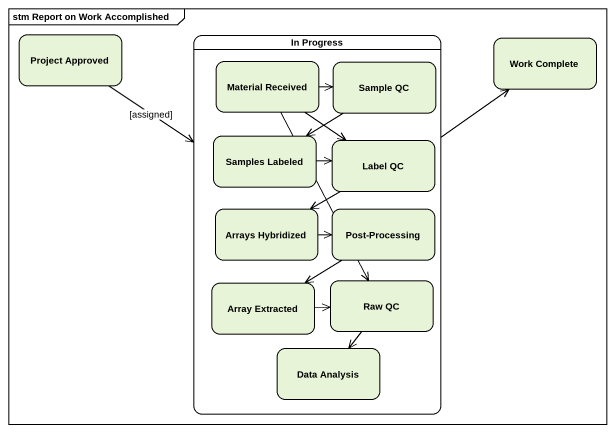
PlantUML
@startuml
mainframe stm Report on Work Accomplished
hide empty description
state "Project Approved" as Project_Approved
state "In Progress" as In_Progress {
  state "Material Received" as Material_Received
  state "Sample QC" as Sample_QC
  state "Samples Labeled" as Samples_Labeled
  state "Label QC" as Label_QC
  state "Arrays Hybridized" as Arrays_Hybridized
  state "Post-Processing" as Post_Processing
  state "Array Extracted" as Array_Extracted
  state "Raw QC" as Raw_QC
  state "Data Analysis" as Data_Analysis
}
state "Work Complete" as Work_Complete
Project_Approved --> In_Progress : [assigned]
In_Progress -up-> Work_Complete
Material_Received -right-> Sample_QC
Material_Received --> Label_QC
Material_Received --> Raw_QC
Sample_QC --> Samples_Labeled
Samples_Labeled -right-> Label_QC
Label_QC -left-> Arrays_Hybridized
Arrays_Hybridized -right-> Post_Processing
Post_Processing --> Array_Extracted
Array_Extracted -right-> Raw_QC
Raw_QC --> Data_Analysis
@enduml
